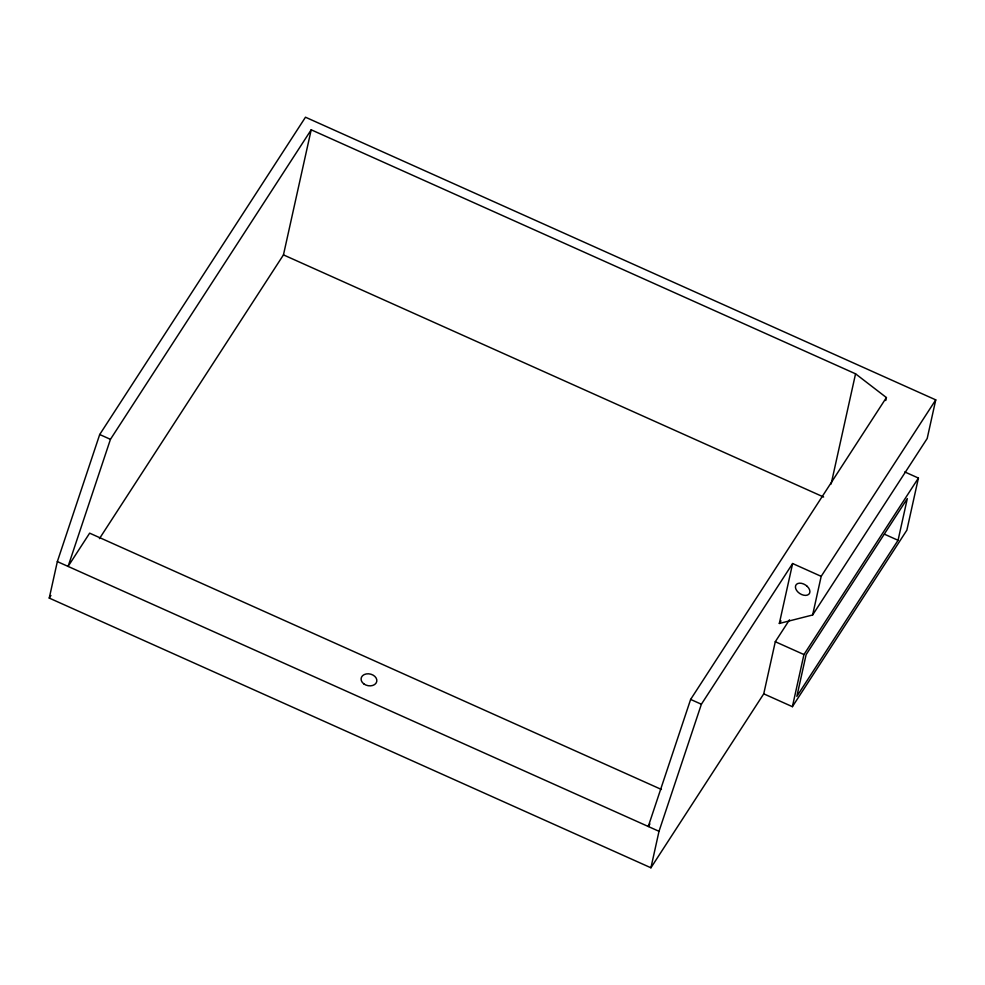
<?xml version="1.0" encoding="UTF-8"?>
<svg xmlns="http://www.w3.org/2000/svg" width="985" height="985" viewBox="0 0 985 985"><rect width="100%" height="100%" fill="white"/><g stroke="black" fill="none" stroke-linecap="round" stroke-linejoin="round"><path stroke-width="1.48" d="M789.502 619.811L775.293 641.715L763.744 693.834L650.925 867.785L49.25 598.08L57.339 561.598L99.707 434.52L305.485 117.215L935.75 399.873L927.18 438.51L812.625 614.985L779.332 623.468L792.63 563.531L821.182 576.348L812.625 614.985M99.448 538.635L283.458 254.881L311.198 129.798L855.559 373.82L886.401 397.558L885.737 400.526M650.925 867.785L659.014 831.303L701.382 704.238L792.63 563.531M831.131 484.017L855.559 373.82M763.744 693.834L792.396 706.676L803.945 654.557L918.414 478.057L904.772 471.938M898.061 540.297L907.308 498.607L806.112 654.656L796.865 696.346L898.061 540.297L884.481 534.202M918.414 478.057L906.865 530.176L792.396 706.676M311.198 129.798L110.443 439.335L68.088 566.412L89.647 533.156L661.428 789.465M886.401 397.558L690.633 699.424L648.265 826.489L649.928 823.928M49.25 598.08L50.924 595.494M779.332 623.468L781.007 620.895M821.182 576.348L935.75 399.873M283.458 254.881L823.62 497.019M775.293 641.715L803.945 654.557M99.707 434.52L110.443 439.335M690.633 699.424L701.382 704.238M57.339 561.598L659.014 831.303M807.244 586.37L805.632 585.078A7.979 5.147 33 0 0 796.496 584.314A7.979 5.147 33 0 0 798.084 592.182L799.697 593.475A7.979 5.147 33 0 0 808.845 594.238A7.979 5.147 33 0 0 807.244 586.37M363.896 683.935A7.979 5.935 12.5 0 0 376.738 681.595A7.979 5.935 12.5 0 0 366.235 673.937A7.979 5.935 12.5 0 0 363.896 683.935"/></g></svg>
